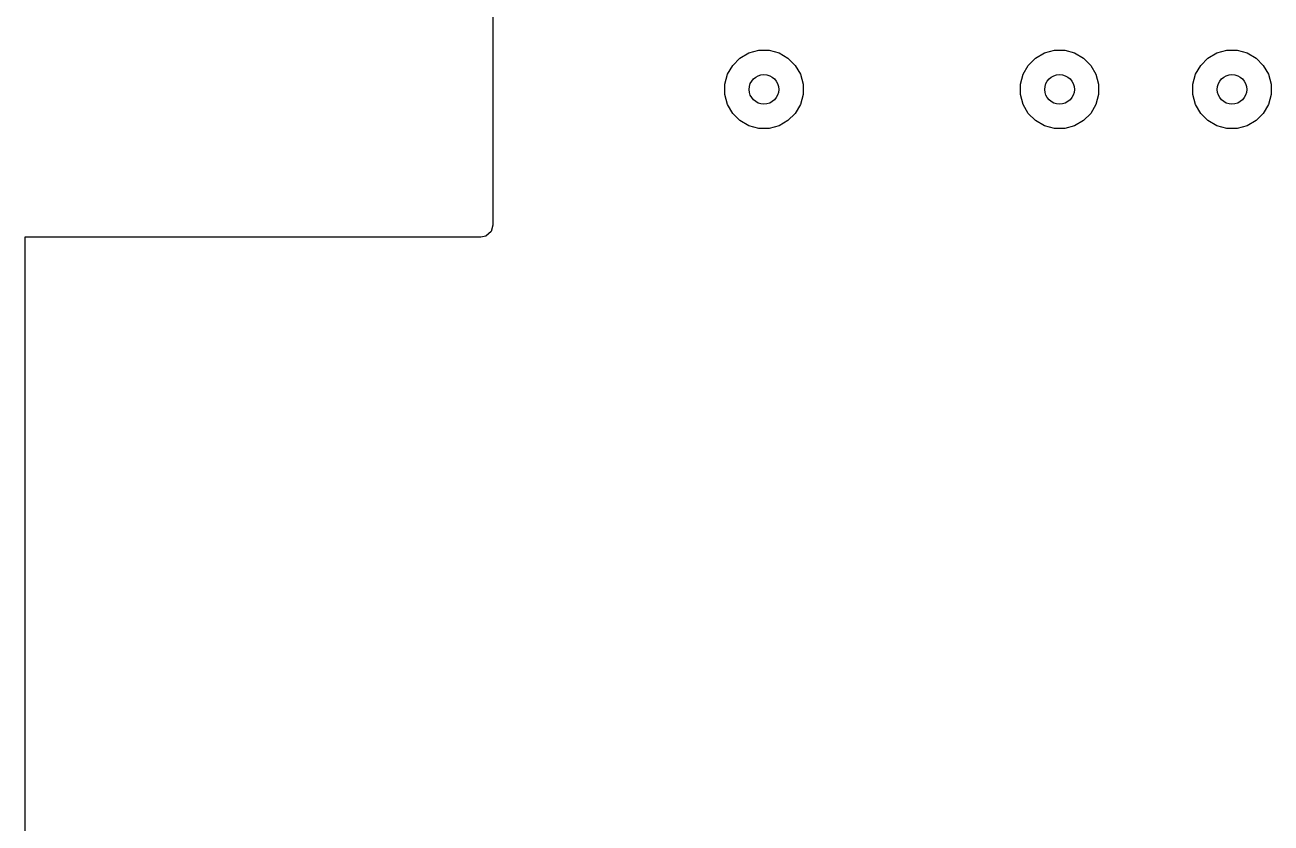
# Model space of a CAD drawing. Extents: x 0.98 to 8.09, y -3.46 to -0.83.
# Drawn here: x 6.939 to 7.4369, y -1.7596 to -1.4408 of the extents above; entities that cross this region are included whole.
import ezdxf

# ---------------------------------------------------------------- set-up
doc = ezdxf.new("R2010")
doc.units = 0
doc.header["$MEASUREMENT"] = 0
doc.layers.add('BLACK', color=7, linetype='CONTINUOUS')

msp = doc.modelspace()

# ---------------------------------------------------------------- linework, layer by layer
at = {"layer": 'BLACK', "linetype": 'CONTINUOUS'}
for p, q in [((7.12598, -1.13666), (7.12598, -1.52071)), ((7.22467, -1.45404), (7.22823, -1.45199)), ((7.22823, -1.45199), (7.2322, -1.45092)), ((7.2322, -1.45092), (7.23631, -1.45092)), ((7.23631, -1.45092), (7.24028, -1.45199)), ((7.24028, -1.45199), (7.24384, -1.45404)), ((7.34278, -1.45404), (7.34634, -1.45199)), ((7.34634, -1.45199), (7.35031, -1.45092)), ((7.35031, -1.45092), (7.35442, -1.45092)), ((7.35442, -1.45092), (7.35839, -1.45199)), ((7.35839, -1.45199), (7.36195, -1.45404)), ((7.41167, -1.45404), (7.41523, -1.45199)), ((7.41523, -1.45199), (7.4192, -1.45092)), ((7.4192, -1.45092), (7.42332, -1.45092)), ((7.42332, -1.45092), (7.42729, -1.45199)), ((7.42729, -1.45199), (7.43085, -1.45404)), ((7.2197, -1.46051), (7.22176, -1.45695)), ((7.22176, -1.45695), (7.22467, -1.45404)), ((7.24384, -1.45404), (7.24675, -1.45695)), ((7.24675, -1.45695), (7.2488, -1.46051)), ((7.33781, -1.46051), (7.33987, -1.45695)), ((7.33987, -1.45695), (7.34278, -1.45404)), ((7.36195, -1.45404), (7.36486, -1.45695)), ((7.36486, -1.45695), (7.36691, -1.46051)), ((7.40671, -1.46051), (7.40877, -1.45695)), ((7.40877, -1.45695), (7.41167, -1.45404)), ((7.43085, -1.45404), (7.43375, -1.45695)), ((7.43375, -1.45695), (7.43581, -1.46051)), ((7.21864, -1.46448), (7.2197, -1.46051)), ((7.2488, -1.46051), (7.24987, -1.46448)), ((7.33675, -1.46448), (7.33781, -1.46051)), ((7.36691, -1.46051), (7.36798, -1.46448)), ((7.40565, -1.46448), (7.40671, -1.46051)), ((7.43581, -1.46051), (7.43687, -1.46448)), ((7.21864, -1.46859), (7.21864, -1.46448)), ((7.2197, -1.47256), (7.21864, -1.46859)), ((7.24987, -1.46859), (7.2488, -1.47256)), ((7.24987, -1.46448), (7.24987, -1.46859)), ((7.33675, -1.46859), (7.33675, -1.46448)), ((7.33781, -1.47256), (7.33675, -1.46859)), ((7.36798, -1.46859), (7.36691, -1.47256)), ((7.36798, -1.46448), (7.36798, -1.46859)), ((7.40565, -1.46859), (7.40565, -1.46448)), ((7.40671, -1.47256), (7.40565, -1.46859)), ((7.43687, -1.46859), (7.43581, -1.47256)), ((7.43687, -1.46448), (7.43687, -1.46859)), ((7.22176, -1.47612), (7.2197, -1.47256)), ((7.2488, -1.47256), (7.24675, -1.47612)), ((7.33987, -1.47612), (7.33781, -1.47256)), ((7.36691, -1.47256), (7.36486, -1.47612)), ((7.40877, -1.47612), (7.40671, -1.47256)), ((7.43581, -1.47256), (7.43375, -1.47612)), ((7.22467, -1.47903), (7.22176, -1.47612)), ((7.24675, -1.47612), (7.24384, -1.47903)), ((7.34278, -1.47903), (7.33987, -1.47612)), ((7.36486, -1.47612), (7.36195, -1.47903)), ((7.41167, -1.47903), (7.40877, -1.47612)), ((7.43375, -1.47612), (7.43085, -1.47903)), ((7.22823, -1.48108), (7.22467, -1.47903)), ((7.2322, -1.48215), (7.22823, -1.48108)), ((7.23631, -1.48215), (7.2322, -1.48215)), ((7.24028, -1.48108), (7.23631, -1.48215)), ((7.24384, -1.47903), (7.24028, -1.48108)), ((7.34634, -1.48108), (7.34278, -1.47903)), ((7.35031, -1.48215), (7.34634, -1.48108)), ((7.35442, -1.48215), (7.35031, -1.48215)), ((7.35839, -1.48108), (7.35442, -1.48215)), ((7.36195, -1.47903), (7.35839, -1.48108)), ((7.41523, -1.48108), (7.41167, -1.47903)), ((7.4192, -1.48215), (7.41523, -1.48108)), ((7.42332, -1.48215), (7.4192, -1.48215)), ((7.42729, -1.48108), (7.42332, -1.48215)), ((7.43085, -1.47903), (7.42729, -1.48108)), ((7.12521, -1.52335), (7.12313, -1.52515)), ((7.12598, -1.52071), (7.12521, -1.52335)), ((7.1211, -1.52559), (6.93898, -1.52559)), ((6.93898, -1.52559), (6.93898, -2.48031)), ((7.12313, -1.52515), (7.1211, -1.52559))]:
    msp.add_line(p, q, dxfattribs=at)
at = {"layer": 'BLACK'}
for centre in [(7.23425, -1.46654), (7.35236, -1.46654), (7.42126, -1.46654)]:
    msp.add_circle(centre, 0.00591, dxfattribs=at)

doc.saveas('drawing.dxf')
